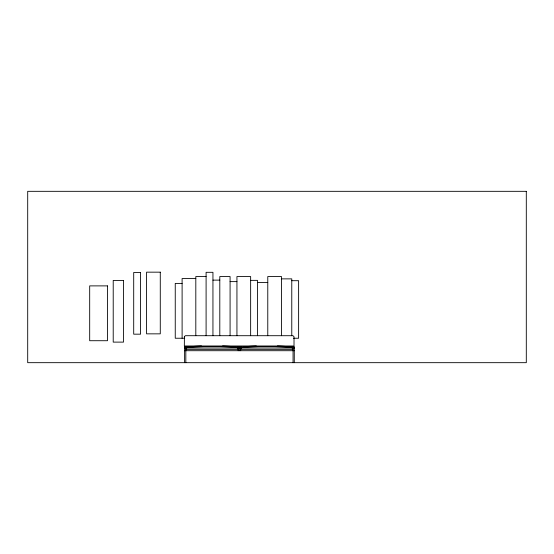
<?xml version="1.0" encoding="UTF-8"?>
<svg xmlns="http://www.w3.org/2000/svg" width="554" height="554" viewBox="0 0 554 554"><rect width="100%" height="100%" fill="white"/><g stroke="black" fill="none" stroke-linecap="round" stroke-linejoin="round"><path stroke-width="0.83" d="M206.095 276.557L195.811 276.557L195.811 335.669M195.811 278.544L182.107 278.544L182.107 338.238M281.487 278.87L291.771 278.87L291.771 335.662M212.944 280.123L219.799 280.123M250.643 280.359L257.499 280.359L257.499 335.669M291.771 280.698L298.62 280.698L298.62 338.238L293.481 338.238M230.083 281.619L236.939 281.619M257.499 282.464L267.776 282.464M182.107 283.406L175.251 283.406L175.251 338.238L184.676 338.238M186.753 347.005L184.946 347.005L184.946 347.829A268.365 268.365 0 0 1 239.113 347.829L239.113 347.005L237.306 347.005M241.586 347.005L239.778 347.005L239.778 347.829A268.365 268.365 0 0 1 293.945 347.829L293.945 347.005L292.138 347.005M184.641 347.143L184.946 347.143A268.365 268.365 0 0 1 201.483 345.98M239.473 347.143L239.778 347.143A268.365 268.365 0 0 1 256.315 345.98M294.25 347.143L293.945 347.143A268.365 268.365 0 0 0 277.409 345.98M184.641 347.829L186.753 347.829M237.306 347.829L241.586 347.829M292.138 347.829L294.25 347.829M184.614 362.676L184.614 347.967L294.278 347.967L294.278 362.676M185.832 349.339L238.227 349.339M240.665 349.339L293.059 349.339M184.614 350.71L294.278 350.71M294.25 347.967L294.25 346.866L292.138 346.866L292.138 347.967M293.059 347.967L293.059 362.676M281.487 335.669L281.487 276.557L267.776 276.557L267.776 335.669M250.643 335.669L250.643 276.557L236.939 276.557L236.939 335.669M241.586 347.967L241.586 346.866L237.306 346.866L237.306 347.967M240.665 347.967L240.665 350.71M239.473 346.866L239.473 347.967M239.418 346.866L239.446 350.71M238.227 347.967L238.227 350.71M230.083 335.669L230.083 276.557L219.799 276.557L219.799 335.676M212.944 335.676L212.944 272.312L206.095 272.312L206.095 335.669M186.753 347.967L186.753 346.866L184.641 346.866L184.641 347.967M185.832 347.967L185.832 362.676M222.576 345.98A268.365 268.365 0 0 1 239.113 347.143M184.399 336.59L184.35 345.987L294.015 345.987L294.015 336.735L293.087 335.786A2.874 2.029 -90 0 0 292.644 335.71L185.722 335.703A2.874 2.029 -90 0 0 185.271 335.786L184.399 336.59M526.3 191.324L27.7 191.324L27.7 362.676L526.3 362.676L526.3 191.324M160.279 272.166L146.575 272.166L146.575 333.847L160.279 333.847L160.279 272.166M140.557 272.485L133.701 272.485L133.701 334.173L140.557 334.173L140.557 272.485M123.5 280.428L113.217 280.428L113.217 342.116L123.5 342.116L123.5 280.428M107.504 285.885L89.686 285.885L89.686 340.717L107.504 340.717L107.504 285.885"/></g></svg>
